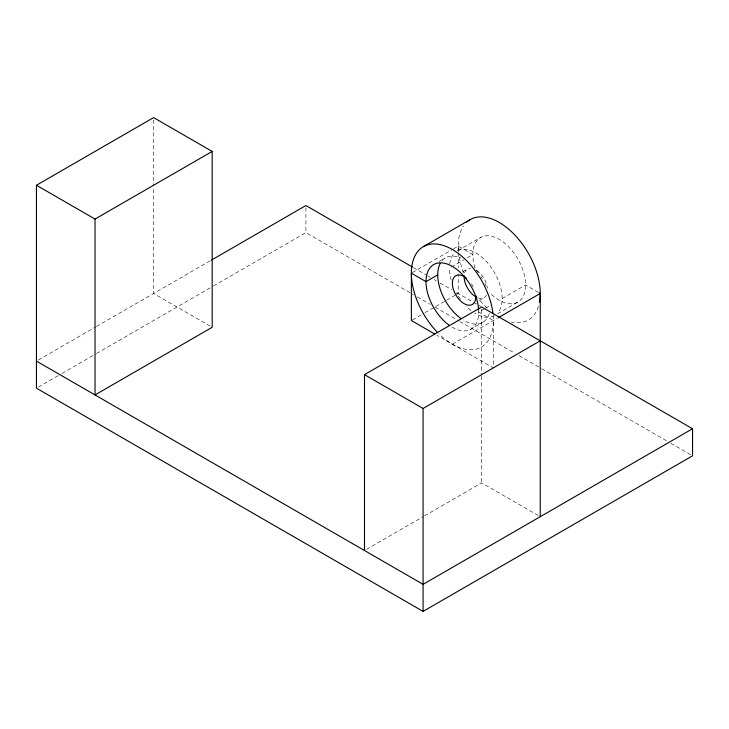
<?xml version="1.0" encoding="UTF-8"?>
<svg xmlns="http://www.w3.org/2000/svg" width="729" height="729" viewBox="0 0 729 729"><rect width="100%" height="100%" fill="white"/><g stroke="black" fill="none" stroke-linecap="round" stroke-linejoin="round"><path stroke-width="0.55" stroke-dasharray="3.65 2.73" d="M457.812 250.694L480.548 237.545M38.418 359.98L95.526 327.011M96.438 326.483L210.526 260.618M38.418 387.044L58.083 375.681M62.02 373.412L95.453 354.112M96.438 353.538L212.494 286.543M213.469 285.968L305.916 232.597L413.425 294.671M412.341 272.619L452.372 249.509M453.347 248.944L458.231 246.129L472.875 254.585L465.066 259.096M439.286 261.374L445.137 257.993M451.397 266.987L464.091 259.652M462.614 271.817L467.48 269.001M412.341 319.967L424.059 313.206M425.034 312.641L434.794 307.009M435.769 306.444L445.537 300.804M446.512 300.239L455.297 295.172M456.272 294.607L458.231 293.477L458.231 274.314M479.226 300.485L484.129 297.66M484.594 308.695L478.734 312.076L493.378 320.532L493.378 367.881L436.753 335.185M485.569 308.13L490.444 305.314M502.163 298.553L525.6 285.021L538.412 292.42M497.652 313.743L517.918 302.061M469.868 329.727L483.774 321.708M452.372 344.206L497.278 318.281M366.468 549.384L423.576 516.414M424.56 515.84L481.659 482.871L538.284 515.567M413.425 267.607L427.23 275.58M428.224 276.154L430.192 277.293M434.138 279.572L436.115 280.711M440.061 282.989L451.889 289.823M456.828 292.666L480.684 306.444M417.371 296.949L430.192 304.348M435.122 307.191L458.796 320.86M459.78 321.434L515.011 353.319M518.957 355.597L540.663 368.127M541.647 368.692L666.907 441.009M670.853 443.287L692.55 455.816M210.234 326.173L153.609 293.477L153.609 186.815M481.659 309.269L481.659 375.08M481.659 376.219L481.659 482.871M458.231 246.129L458.231 251.76M458.231 252.89L458.231 267.543M305.916 207.792L305.916 232.597M153.609 119.875L153.609 185.685M493.132 315.21A57.992 33.479 60 0 1 438.831 333.736M478.661 309.816A37.279 21.524 60 0 1 451.406 326.72M538.421 306.38A57.992 33.479 60 0 1 511.321 322.027M487.145 308.066A57.992 33.479 60 0 1 478.734 298.972M463.726 272.974A57.992 33.479 60 0 1 459.261 257.255M458.486 251.578A57.992 33.479 60 0 1 463.471 225.981M475.098 268.117A37.279 21.524 60 0 1 495.292 237.426A37.279 21.524 60 0 1 525.427 288.374A37.279 21.524 60 0 1 489.514 292.484M486.462 295.099A16.567 9.568 60 0 1 477.468 297.687M464.564 273.029A16.567 9.568 60 0 1 470.934 268.217M476.638 270.322A16.567 9.568 60 0 1 487.4 288.101M494.098 315.803A37.279 21.524 60 0 1 474.843 313.197M471.016 310.499A37.279 21.524 60 0 1 466.086 306.016M460.464 299.227A37.279 21.524 60 0 1 456.6 293.104M451.178 279.991A37.279 21.524 60 0 1 449.438 268.108M449.72 263.843A37.279 21.524 60 0 1 454.942 252.681M457.502 250.849A37.279 21.524 60 0 1 492.667 269.666A37.279 21.524 60 0 1 497.789 312.814M489.332 313.434A37.279 21.524 60 0 1 463.125 319.958M442.102 260.608A37.279 21.524 60 0 1 461.202 258.175M476.137 269.985A37.279 21.524 60 0 1 478.898 273.466M480.949 276.437A37.279 21.524 60 0 1 482.379 278.742M484.949 283.535A37.279 21.524 60 0 1 486.07 285.996M471.472 283.854A16.567 9.568 60 0 1 473.185 286.816"/><path stroke-width="1.09" d="M364.5 550.513L364.5 374.642L481.659 307L692.55 428.761L692.55 455.816L423.084 611.394L36.45 388.174L36.45 185.248L153.609 117.606L212.194 151.422L212.194 327.294L95.034 394.936L95.034 219.065L212.194 151.422M211.51 260.053L305.916 205.542L412.441 267.042M423.44 246.593L470.305 219.538M437.728 274.879L426.009 281.64L411.366 273.184L411.366 320.532L434.794 334.064M498.262 317.716L540.244 293.477L540.244 516.697M364.5 374.642L423.084 408.468L540.244 340.826M692.55 428.761L423.084 584.339L36.45 361.119M539.323 292.949L540.244 293.477M36.45 185.248L95.034 219.065M423.084 408.468L423.084 611.394M449.483 325.453A37.279 21.524 60 0 1 426.037 280.173A37.279 21.524 60 0 1 452.053 266.24A37.279 21.524 60 0 1 478.661 309.816M466.779 222.126A57.992 33.479 60 0 1 516.278 236.57A57.992 33.479 60 0 1 539.424 302.389M476.638 297.304A16.567 9.568 60 0 1 464.118 275.617M461.202 318.682A37.279 21.524 60 0 1 440.216 263.397M475.755 295.619A16.567 9.568 60 0 1 464.072 303.619A16.567 9.568 60 0 1 452.417 282.114A16.567 9.568 60 0 1 466.223 278.022M437.391 332.287A57.992 33.479 60 0 1 412.186 264.226A57.992 33.479 60 0 1 453.484 250.175A57.992 33.479 60 0 1 492.941 313.388"/></g></svg>
